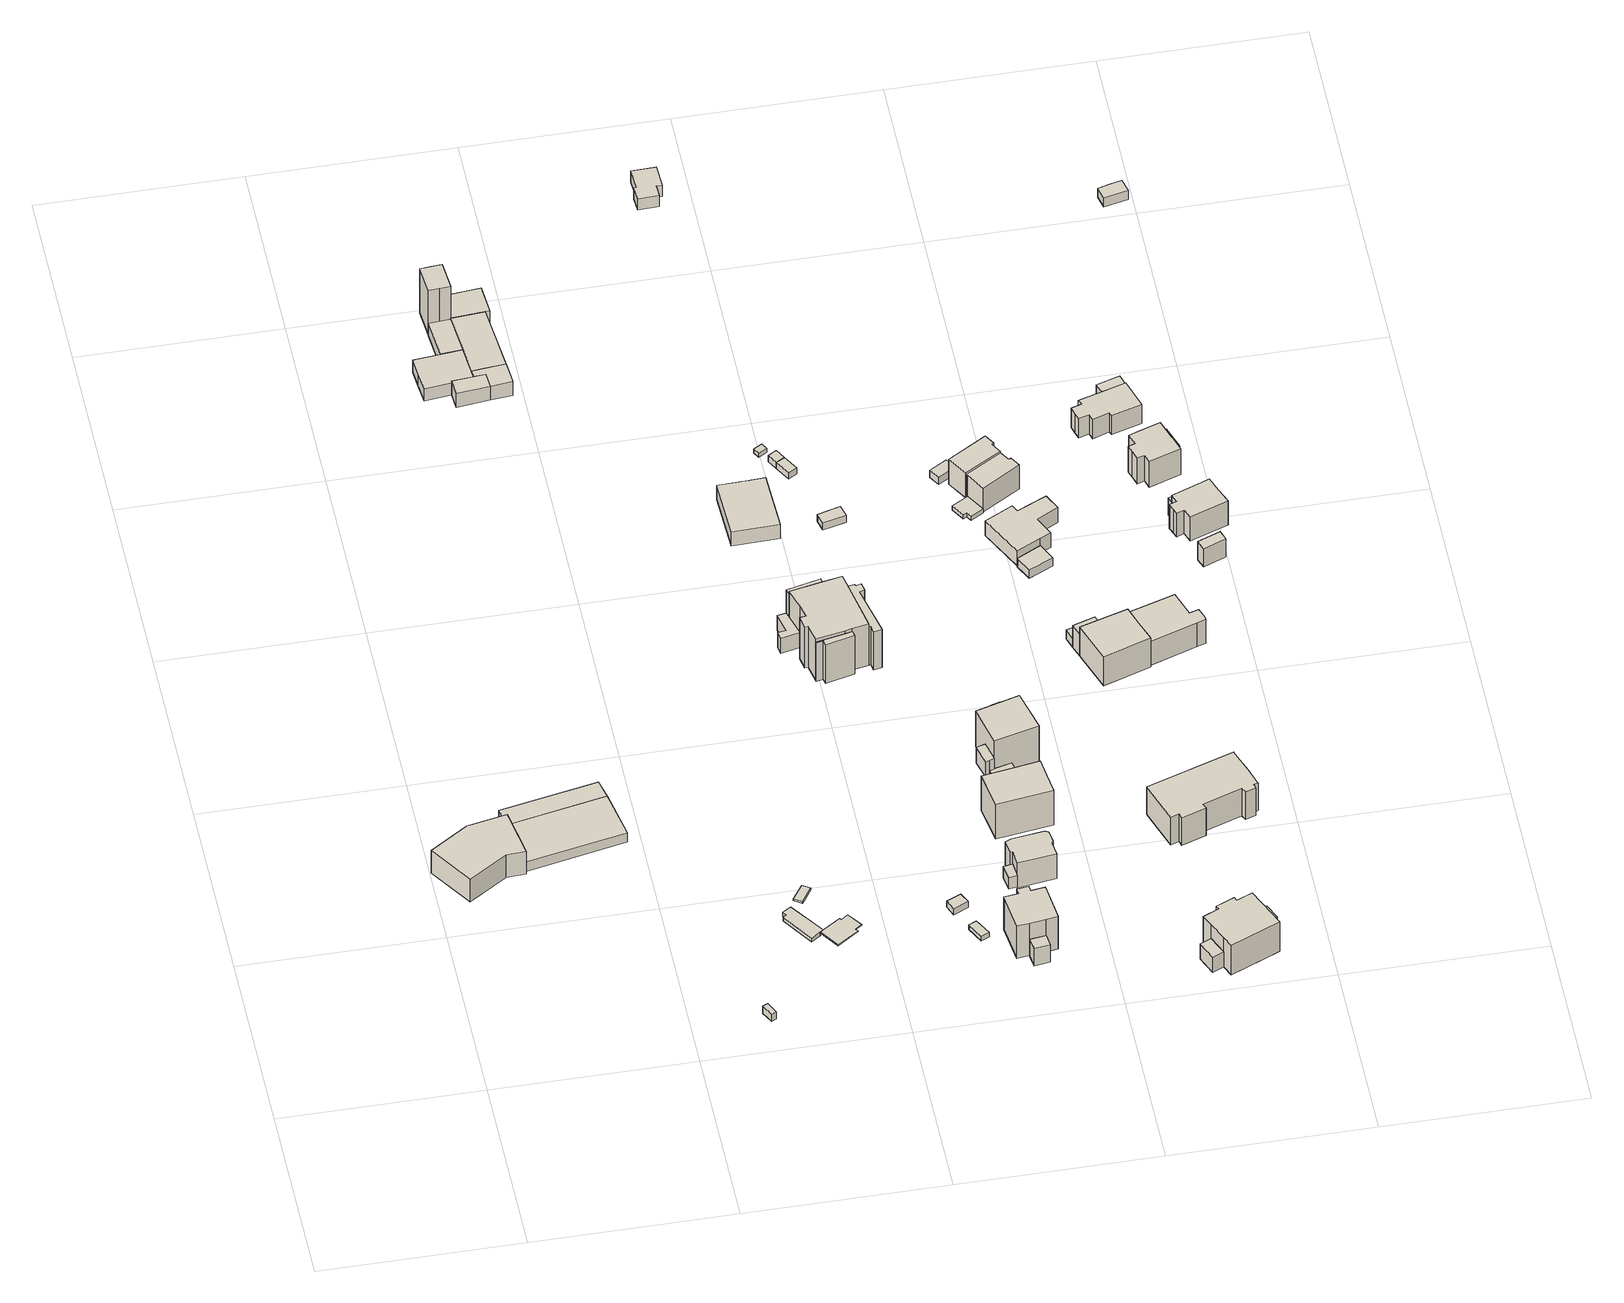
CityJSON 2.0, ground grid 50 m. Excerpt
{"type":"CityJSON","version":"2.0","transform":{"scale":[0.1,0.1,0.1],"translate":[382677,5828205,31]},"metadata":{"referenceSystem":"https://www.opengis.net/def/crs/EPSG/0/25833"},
"CityObjects":{
"building1":{"type":"Building","attributes":{"Gemeindeschluessel":"11000012","BezugspunktDach":"2200","function":"31001_3210","measuredHeight":7.38,"storeysAboveGround":2},"address":[{"country":"Germany","locality":"Berlin","thoroughfareNumber":"68C","thoroughfareName":"Gabrielenstraße"}],"geometry":[{"type":"Solid","lod":"1","boundaries":[[[[0,1,2,3,4,5]],[[6,7,8,9,10,11]],[[6,11,5,4]],[[7,6,4,3]],[[8,7,3,2]],[[9,8,2,1]],[[10,9,1,0]],[[11,10,0,5]]]]}]},
"building2":{"type":"Building","attributes":{"Gemeindeschluessel":"11000012","BezugspunktDach":"2200","function":"31001_3210","measuredHeight":3.07,"storeysAboveGround":1},"address":[{"country":"Germany","locality":"Berlin","thoroughfareNumber":"7A","thoroughfareName":"Campestraße"}],"geometry":[{"type":"Solid","lod":"1","boundaries":[[[[12,13,14,15]],[[16,17,18,19]],[[16,19,15,14]],[[17,16,14,13]],[[18,17,13,12]],[[19,18,12,15]]]]}]},
"building3":{"type":"Building","attributes":{"Gemeindeschluessel":"11000012","BezugspunktDach":"2200","function":"51009_1610","measuredHeight":3.03,"storeysAboveGround":0},"address":[{"country":"Germany","locality":"Berlin"}],"geometry":[{"type":"Solid","lod":"1","boundaries":[[[[15,14,20,21]],[[22,16,19,23]],[[22,23,21,20]],[[16,22,20,14]],[[19,16,14,15]],[[23,19,15,21]]]]}]},
"building4":{"type":"Building","attributes":{"Gemeindeschluessel":"11000012","BezugspunktDach":"2200","function":"51009_1610","measuredHeight":2.44,"storeysAboveGround":0},"address":[{"country":"Germany","locality":"Berlin"}],"geometry":[{"type":"Solid","lod":"1","boundaries":[[[[24,25,26,27]],[[28,29,30,31]],[[28,31,27,26]],[[29,28,26,25]],[[30,29,25,24]],[[31,30,24,27]]]]}]},
"building5":{"type":"Building","attributes":{"Gemeindeschluessel":"11000012","BezugspunktDach":"2200","function":"31001_2000","measuredHeight":1.15,"storeysAboveGround":1},"address":[{"country":"Germany","locality":"Berlin","thoroughfareNumber":"68B (1)","thoroughfareName":"Gabrielenstraße"}],"geometry":[{"type":"Solid","lod":"1","boundaries":[[[[32,33,34,35,36,37,38]],[[39,40,41,42,43,44,45]],[[39,45,38,37]],[[40,39,37,36]],[[41,40,36,35]],[[42,41,35,34]],[[43,42,34,33]],[[44,43,33,32]],[[45,44,32,38]]]]}]},
"building6":{"type":"Building","attributes":{"Gemeindeschluessel":"11000012","BezugspunktDach":"2200","function":"31001_2000","measuredHeight":0.552,"storeysAboveGround":1},"address":[{"country":"Germany","locality":"Berlin","thoroughfareNumber":"68B (2)","thoroughfareName":"Gabrielenstraße"}],"geometry":[{"type":"Solid","lod":"1","boundaries":[[[[46,47,48,49]],[[50,51,52,53]],[[50,53,49,48]],[[51,50,48,47]],[[52,51,47,46]],[[53,52,46,49]]]]}]},
"building7":{"type":"Building","attributes":{"Gemeindeschluessel":"11000012","BezugspunktDach":"2200","function":"31001_2000","measuredHeight":0.292,"storeysAboveGround":1},"address":[{"country":"Germany","locality":"Berlin","thoroughfareNumber":"68B","thoroughfareName":"Gabrielenstraße"}],"geometry":[{"type":"Solid","lod":"1","boundaries":[[[[54,55,56,57,58,59,60,34,33]],[[61,62,63,64,65,66,67,68,69]],[[61,69,33,34]],[[62,61,34,60]],[[63,62,60,59]],[[64,63,59,58]],[[65,64,58,57]],[[66,65,57,56]],[[67,66,56,55]],[[68,67,55,54]],[[69,68,54,33]]]]}]},
"building8":{"type":"Building","attributes":{"Gemeindeschluessel":"11000012","BezugspunktDach":"2200","function":"31001_3210","measuredHeight":5.81,"storeysAboveGround":1},"address":[{"country":"Germany","locality":"Berlin","thoroughfareNumber":"11 (6)","thoroughfareName":"Campestraße"}],"geometry":[{"type":"Solid","lod":"1","boundaries":[[[[70,71,72,73]],[[74,75,76,77]],[[74,77,73,72]],[[75,74,72,71]],[[76,75,71,70]],[[77,76,70,73]]]]}]},
"building9":{"type":"Building","attributes":{"Gemeindeschluessel":"11000012","function":"51009_1610"},"address":[{"country":"Germany","locality":"Berlin"}],"children":["building9-1","building9-2"]},
"building9-1":{"type":"BuildingPart","attributes":{"BezugspunktDach":"2200","measuredHeight":4.54,"storeysAboveGround":0},"parents":["building9"],"geometry":[{"type":"MultiSurface","lod":"1","boundaries":[[[78,79,80,81,82,83,84,85]],[[86,87,88,89,77,90,91,92]],[[86,92,85,84]],[[87,86,84,83]],[[88,87,83,82]],[[88,82,93,94]],[[77,89,81,80]],[[90,77,80,79]],[[91,90,79,78]],[[92,91,78,85]],[[89,94,93,81]]]}]},
"building9-2":{"type":"BuildingPart","attributes":{"BezugspunktDach":"2200","measuredHeight":5.92,"storeysAboveGround":0},"parents":["building9"],"geometry":[{"type":"MultiSurface","lod":"1","boundaries":[[[95,72,71,96,97,98,99]],[[100,101,102,75,74,89,94]],[[100,94,99,98]],[[101,100,98,97]],[[102,101,97,96]],[[75,102,96,71]],[[74,75,71,72]],[[89,74,72,95]],[[93,81,95,99]],[[94,89,81,93]]]}]},
"building10":{"type":"Building","attributes":{"Gemeindeschluessel":"11000012","BezugspunktDach":"2200","function":"51009_1610","measuredHeight":15.45,"storeysAboveGround":0},"address":[{"country":"Germany","locality":"Berlin"}],"geometry":[{"type":"Solid","lod":"1","boundaries":[[[[103,104,105,106,107,108]],[[109,110,111,112,113,114]],[[109,114,108,107]],[[110,109,107,106]],[[111,110,106,105]],[[112,111,105,104]],[[113,112,104,103]],[[114,113,103,108]]]]}]},
"building11":{"type":"Building","attributes":{"Gemeindeschluessel":"11000012","function":"31001_3210"},"address":[{"country":"Germany","locality":"Berlin","thoroughfareNumber":"11 (4)","thoroughfareName":"Campestraße"}],"children":["building11-1","building11-2","building11-3"]},
"building11-1":{"type":"BuildingPart","attributes":{"BezugspunktDach":"2200","measuredHeight":5.46,"storeysAboveGround":1},"parents":["building11"],"geometry":[{"type":"MultiSurface","lod":"1","boundaries":[[[115,116,117,118,119,120,121,122]],[[123,124,125,126,127,128,129,130]],[[125,124,120,119]],[[126,125,119,118]],[[127,126,118,117]],[[128,127,117,116]],[[129,128,116,115]],[[131,132,129,115,122]],[[123,130,122,121]],[[120,124,123,121]],[[130,129,132,131]]]}]},
"building11-2":{"type":"BuildingPart","attributes":{"BezugspunktDach":"2200","measuredHeight":5.58,"storeysAboveGround":1},"parents":["building11"],"geometry":[{"type":"MultiSurface","lod":"1","boundaries":[[[133,134,135,136,137,138]],[[139,140,124,130,141,142]],[[139,142,138,137]],[[140,139,137,136]],[[124,140,136,135]],[[122,121,120,135,134]],[[141,130,134,133]],[[142,141,133,138]],[[130,123,121,122]],[[123,124,120,121]]]}]},
"building11-3":{"type":"BuildingPart","attributes":{"BezugspunktDach":"2200","measuredHeight":4.93,"storeysAboveGround":1},"parents":["building11"],"geometry":[{"type":"MultiSurface","lod":"1","boundaries":[[[143,132,144,145]],[[141,129,146,147]],[[141,147,145,144]],[[141,144,131,130,129]],[[146,129,132,143]],[[147,146,143,145]],[[129,130,131,132]]]}]},
"building12":{"type":"Building","attributes":{"Gemeindeschluessel":"11000012","BezugspunktDach":"2200","function":"31001_2000","measuredHeight":2.08,"storeysAboveGround":1},"address":[{"country":"Germany","locality":"Berlin","thoroughfareNumber":"3 (1)","thoroughfareName":"Campestraße"}],"geometry":[{"type":"Solid","lod":"1","boundaries":[[[[148,149,150,151]],[[152,153,154,155]],[[152,155,151,150]],[[153,152,150,149]],[[154,153,149,148]],[[155,154,148,151]]]]}]},
"building13":{"type":"Building","attributes":{"Gemeindeschluessel":"11000012","BezugspunktDach":"2200","function":"31001_2000","measuredHeight":1.46,"storeysAboveGround":1},"address":[{"country":"Germany","locality":"Berlin","thoroughfareNumber":"1 (1)","thoroughfareName":"Campestraße"}],"geometry":[{"type":"Solid","lod":"1","boundaries":[[[[156,157,158,159]],[[160,161,162,163]],[[160,163,159,158]],[[161,160,158,157]],[[162,161,157,156]],[[163,162,156,159]]]]}]},
"building14":{"type":"Building","attributes":{"Gemeindeschluessel":"11000012","function":"31001_1010"},"address":[{"country":"Germany","locality":"Berlin","thoroughfareNumber":"1","thoroughfareName":"Campestraße"}],"children":["building14-1","building14-2"]},
"building14-1":{"type":"BuildingPart","attributes":{"BezugspunktDach":"2200","measuredHeight":12.39,"storeysAboveGround":2},"parents":["building14"],"geometry":[{"type":"Solid","lod":"1","boundaries":[[[[164,165,166,167,168,169,170,171,172,173]],[[174,175,176,177,178,179,180,181,182,183]],[[174,183,173,172]],[[175,174,172,171]],[[176,175,171,170]],[[177,176,170,169]],[[178,177,169,168]],[[179,178,168,167]],[[180,179,167,166]],[[181,184,185,180,166,165]],[[182,181,165,164]],[[183,182,164,173]],[[180,185,184,181]]]]}]},
"building14-2":{"type":"BuildingPart","attributes":{"BezugspunktDach":"2200","measuredHeight":5.63,"storeysAboveGround":2},"parents":["building14"],"geometry":[{"type":"MultiSurface","lod":"1","boundaries":[[[186,187,185,184]],[[188,189,190,191]],[[188,191,181,180,185]],[[189,188,185,187]],[[190,189,187,186]],[[191,190,186,184]],[[184,185,180,181]]]}]},
"building15":{"type":"Building","attributes":{"Gemeindeschluessel":"11000012","function":"31001_1021"},"address":[{"country":"Germany","locality":"Berlin","thoroughfareNumber":"9","thoroughfareName":"Campestraße"}],"children":["building15-1","building15-2","building15-3","building15-4","building15-5"]},
"building15-1":{"type":"BuildingPart","attributes":{"BezugspunktDach":"2200","measuredHeight":15.38,"storeysAboveGround":3},"parents":["building15"],"geometry":[{"type":"MultiSurface","lod":"1","boundaries":[[[192,193,194,195,196,197,198,199,200,201,202,203,204]],[[205,206,207,208,209,210,211,212,213,214,215,216,217]],[[218,219,204,203]],[[206,205,203,202]],[[207,206,202,201]],[[220,221,207,201,200]],[[209,208,200,199]],[[222,223,209,199,198]],[[224,222,198,197]],[[212,211,197,196]],[[213,212,196,195]],[[214,213,195,194]],[[215,214,194,193]],[[216,215,193,192]],[[225,226,192,204]],[[227,205,217,219,218]],[[208,207,221,220]],[[210,209,223,222]],[[211,210,222,224]],[[217,216,226,225]]]}]},
"building15-2":{"type":"BuildingPart","attributes":{"BezugspunktDach":"2200","measuredHeight":6.98,"storeysAboveGround":3},"parents":["building15"],"geometry":[{"type":"MultiSurface","lod":"1","boundaries":[[[228,226,229,230,231,232]],[[233,234,235,216,236,237]],[[233,237,232,231]],[[234,233,231,230]],[[235,234,230,229]],[[236,216,226,228]],[[237,236,228,232]],[[217,225,226,216]],[[235,229,225,217]]]}]},
"building15-3":{"type":"BuildingPart","attributes":{"BezugspunktDach":"2200","measuredHeight":12.67,"storeysAboveGround":3},"parents":["building15"],"geometry":[{"type":"MultiSurface","lod":"1","boundaries":[[[238,239,240,241,223,224]],[[209,242,243,244,245,211]],[[242,209,223,241]],[[243,242,241,240]],[[244,243,240,239]],[[245,244,239,238]],[[211,245,238,224]],[[210,222,223,209]],[[211,224,222,210]]]}]},
"building15-4":{"type":"BuildingPart","attributes":{"BezugspunktDach":"2200","measuredHeight":12.57,"storeysAboveGround":3},"parents":["building15"],"geometry":[{"type":"Solid","lod":"1","boundaries":[[[[220,246,247,248,249,250,251,252,253,221]],[[254,255,256,257,258,259,260,261,208,207]],[[254,207,221,253]],[[255,254,253,252]],[[256,255,252,251]],[[257,256,251,250]],[[258,257,250,249]],[[259,258,249,248]],[[260,259,248,247]],[[261,260,247,246]],[[208,261,246,220]],[[208,220,221,207]]]]}]},
"building15-5":{"type":"BuildingPart","attributes":{"BezugspunktDach":"2200","measuredHeight":12.67,"storeysAboveGround":3},"parents":["building15"],"geometry":[{"type":"MultiSurface","lod":"1","boundaries":[[[219,218,262,263]],[[264,205,217,235]],[[264,235,263,262]],[[205,264,262,218]],[[229,225,217,219,263]],[[205,218,219,217]],[[235,217,225,229]]]}]},
"building16":{"type":"Building","attributes":{"Gemeindeschluessel":"11000012","BezugspunktDach":"2200","function":"51009_1610","measuredHeight":3.69,"storeysAboveGround":0},"address":[{"country":"Germany","locality":"Berlin"}],"geometry":[{"type":"Solid","lod":"1","boundaries":[[[[265,266,267,268,269]],[[270,271,272,273,274]],[[270,274,269,268]],[[271,270,268,267]],[[272,271,267,266]],[[273,272,266,265]],[[274,273,265,269]]]]}]},
"building17":{"type":"Building","attributes":{"Gemeindeschluessel":"11000012","BezugspunktDach":"2200","function":"31001_1010","measuredHeight":5.81,"storeysAboveGround":1},"address":[{"country":"Germany","locality":"Berlin","thoroughfareNumber":"11","thoroughfareName":"Campestraße"}],"geometry":[{"type":"Solid","lod":"1","boundaries":[[[[275,276,277,278,279,280]],[[281,282,283,284,285,286]],[[281,286,280,279]],[[282,281,279,278]],[[283,282,278,277]],[[284,283,277,276]],[[285,284,276,275]],[[286,285,275,280]]]]}]},
"building18":{"type":"Building","attributes":{"Gemeindeschluessel":"11000012","BezugspunktDach":"2200","function":"51009_1610","measuredHeight":1.66,"storeysAboveGround":0},"address":[{"country":"Germany","locality":"Berlin"}],"geometry":[{"type":"Solid","lod":"1","boundaries":[[[[287,288,289,290]],[[291,292,293,294]],[[291,294,290,289]],[[292,291,289,288]],[[293,292,288,287]],[[294,293,287,290]]]]}]},
"building19":{"type":"Building","attributes":{"Gemeindeschluessel":"11000012","BezugspunktDach":"2200","function":"31001_1010","measuredHeight":8.18,"storeysAboveGround":2},"address":[{"country":"Germany","locality":"Berlin","thoroughfareNumber":"3","thoroughfareName":"Campestraße"}],"geometry":[{"type":"Solid","lod":"1","boundaries":[[[[295,296,297,298,299,300,301,302,303,304]],[[305,306,307,308,309,310,311,312,313,314]],[[305,314,304,303]],[[306,305,303,302]],[[307,306,302,301]],[[308,307,301,300]],[[309,308,300,299]],[[310,309,299,298]],[[311,310,298,297]],[[312,311,297,296]],[[313,312,296,295]],[[314,313,295,304]]]]}]},
"building20":{"type":"Building","attributes":{"Gemeindeschluessel":"11000012","BezugspunktDach":"2200","function":"31001_1010","measuredHeight":13.68,"storeysAboveGround":2},"address":[{"country":"Germany","locality":"Berlin","thoroughfareNumber":"5","thoroughfareName":"Campestraße"}],"geometry":[{"type":"Solid","lod":"1","boundaries":[[[[315,316,317,318,319]],[[320,321,322,323,324]],[[320,324,319,318]],[[321,320,318,317]],[[322,321,317,316]],[[323,322,316,315]],[[324,323,315,319]]]]}]},
"building21":{"type":"Building","attributes":{"Gemeindeschluessel":"11000012","BezugspunktDach":"2200","function":"31001_1010","measuredHeight":6.8,"storeysAboveGround":1},"address":[{"country":"Germany","locality":"Berlin","thoroughfareNumber":"7 (2)","thoroughfareName":"Campestraße"}],"geometry":[{"type":"Solid","lod":"1","boundaries":[[[[325,326,327,328,329]],[[330,331,332,333,334]],[[330,334,329,328]],[[331,330,328,327]],[[332,331,327,326]],[[333,332,326,325]],[[334,333,325,329]]]]}]},
"building22":{"type":"Building","attributes":{"Gemeindeschluessel":"11000012","BezugspunktDach":"2200","function":"31001_2723","measuredHeight":1.26,"storeysAboveGround":1},"address":[{"country":"Germany","locality":"Berlin","thoroughfareNumber":"11 (3)","thoroughfareName":"Campestraße"}],"geometry":[{"type":"Solid","lod":"1","boundaries":[[[[335,336,337,338]],[[339,340,341,342]],[[339,342,338,337]],[[340,339,337,336]],[[341,340,336,335]],[[342,341,335,338]]]]}]},
"building23":{"type":"Building","attributes":{"Gemeindeschluessel":"11000012","BezugspunktDach":"2200","function":"31001_2723","measuredHeight":2.02,"storeysAboveGround":1},"address":[{"country":"Germany","locality":"Berlin","thoroughfareNumber":"11 (2)","thoroughfareName":"Campestraße"}],"geometry":[{"type":"Solid","lod":"1","boundaries":[[[[343,344,345,346]],[[347,348,349,350]],[[347,350,346,345]],[[348,347,345,344]],[[349,348,344,343]],[[350,349,343,346]]]]}]},
"building24":{"type":"Building","attributes":{"Gemeindeschluessel":"11000012","BezugspunktDach":"2200","function":"31001_1010","measuredHeight":2.36,"storeysAboveGround":1},"address":[{"country":"Germany","locality":"Berlin","thoroughfareNumber":"7 (1)","thoroughfareName":"Campestraße"}],"geometry":[{"type":"Solid","lod":"1","boundaries":[[[[351,352,353,354,355]],[[356,357,358,359,360]],[[356,360,355,354]],[[357,356,354,353]],[[358,357,353,352]],[[359,358,352,351]],[[360,359,351,355]]]]}]},
"building25":{"type":"Building","attributes":{"Gemeindeschluessel":"11000012","BezugspunktDach":"2200","function":"51009_1610","measuredHeight":2.01,"storeysAboveGround":0},"address":[{"country":"Germany","locality":"Berlin"}],"geometry":[{"type":"Solid","lod":"1","boundaries":[[[[361,362,344,343]],[[348,363,364,349]],[[348,349,343,344]],[[363,348,344,362]],[[364,363,362,361]],[[349,364,361,343]]]]}]},
"building26":{"type":"Building","attributes":{"Gemeindeschluessel":"11000012","BezugspunktDach":"2200","function":"31001_2463","measuredHeight":2.36,"storeysAboveGround":1},"address":[{"country":"Germany","locality":"Berlin","thoroughfareNumber":"11 (1)","thoroughfareName":"Campestraße"}],"geometry":[{"type":"Solid","lod":"1","boundaries":[[[[365,366,367,368]],[[369,370,371,372]],[[369,372,368,367]],[[370,369,367,366]],[[371,370,366,365]],[[372,371,365,368]]]]}]},
"building27":{"type":"Building","attributes":{"Gemeindeschluessel":"11000012","BezugspunktDach":"2200","function":"31001_1010","measuredHeight":14.46,"storeysAboveGround":3},"address":[{"country":"Germany","locality":"Berlin","thoroughfareNumber":"7","thoroughfareName":"Campestraße"}],"geometry":[{"type":"Solid","lod":"1","boundaries":[[[[373,374,375,376,377,378]],[[379,380,381,382,383,384]],[[379,384,378,377]],[[380,379,377,376]],[[381,380,376,375]],[[382,381,375,374]],[[383,382,374,373]],[[384,383,373,378]]]]}]},
"building28":{"type":"Building","attributes":{"Gemeindeschluessel":"11000012","BezugspunktDach":"2200","function":"51009_1610","measuredHeight":8.74,"storeysAboveGround":0},"address":[{"country":"Germany","locality":"Berlin"}],"geometry":[{"type":"Solid","lod":"1","boundaries":[[[[385,386,387,388]],[[389,390,391,392]],[[389,392,388,387]],[[390,389,387,386]],[[391,390,386,385]],[[392,391,385,388]]]]}]},
"building29":{"type":"Building","attributes":{"Gemeindeschluessel":"11000012","BezugspunktDach":"2200","function":"31001_2723","measuredHeight":3.75,"storeysAboveGround":1},"address":[{"country":"Germany","locality":"Berlin","thoroughfareNumber":"11 (5)","thoroughfareName":"Campestraße"}],"geometry":[{"type":"Solid","lod":"1","boundaries":[[[[393,394,395,396,397,398,399,400]],[[401,402,403,404,405,406,407,408]],[[401,408,400,399]],[[402,401,399,398]],[[403,402,398,397]],[[404,403,397,396]],[[405,404,396,395]],[[406,405,395,394]],[[407,406,394,393]],[[408,407,393,400]]]]}]},
"building30":{"type":"Building","attributes":{"Gemeindeschluessel":"11000012","function":"31001_1010"},"address":[{"country":"Germany","locality":"Berlin","thoroughfareNumber":"66","thoroughfareName":"Gabrielenstraße"}],"children":["building30-1","building30-2","building30-3"]},
"building30-1":{"type":"BuildingPart","attributes":{"BezugspunktDach":"2200","measuredHeight":12.39,"storeysAboveGround":2},"parents":["building30"],"geometry":[{"type":"MultiSurface","lod":"1","boundaries":[[[409,410,411,412,413,414,415,416,417,418,419,420]],[[421,422,423,424,425,426,427,428,429,430,431,432]],[[421,432,420,419]],[[422,421,419,418]],[[423,422,418,417]],[[424,423,417,416]],[[425,424,416,415]],[[426,425,415,414]],[[433,434,414,413]],[[428,427,413,412]],[[429,428,412,411]],[[430,429,411,410]],[[431,430,410,409],[430,431,435,436]],[[432,431,409,420]],[[427,426,434,433]],[[435,431,430,436]]]}]},
"building30-2":{"type":"BuildingPart","attributes":{"BezugspunktDach":"2200","measuredHeight":7.4,"storeysAboveGround":2},"parents":["building30"],"geometry":[{"type":"Solid","lod":"1","boundaries":[[[[433,437,438,434]],[[439,440,427,426]],[[439,426,434,438]],[[440,439,438,437]],[[427,440,437,433]],[[427,433,434,426]]]]}]},
"building30-3":{"type":"BuildingPart","attributes":{"BezugspunktDach":"2200","measuredHeight":4.94,"storeysAboveGround":2},"parents":["building30"],"geometry":[{"type":"Solid","lod":"1","boundaries":[[[[441,436,435,442]],[[431,430,443,444]],[[431,444,442,435]],[[443,430,436,441]],[[444,443,441,442]],[[430,431,435,436]]]]}]},
"building31":{"type":"Building","attributes":{"Gemeindeschluessel":"11000012","BezugspunktDach":"2200","function":"31001_2463","measuredHeight":2.29,"storeysAboveGround":1},"address":[{"country":"Germany","locality":"Berlin","thoroughfareNumber":"14 (1)","thoroughfareName":"Campestraße"}],"geometry":[{"type":"Solid","lod":"1","boundaries":[[[[445,446,447,448]],[[449,450,451,452]],[[449,452,448,447]],[[450,449,447,446]],[[451,450,446,445]],[[452,451,445,448]]]]}]},
"building32":{"type":"Building","attributes":{"Gemeindeschluessel":"11000012","BezugspunktDach":"2200","function":"31001_2463","measuredHeight":1.26,"storeysAboveGround":1},"address":[{"country":"Germany","locality":"Berlin","thoroughfareNumber":"12 (1)","thoroughfareName":"Campestraße"}],"geometry":[{"type":"Solid","lod":"1","boundaries":[[[[453,454,455,456,457,458]],[[459,460,461,462,463,464]],[[459,464,458,457]],[[460,459,457,456]],[[461,460,456,455]],[[462,461,455,454]],[[463,462,454,453]],[[464,463,453,458]]]]}]},
"building33":{"type":"Building","attributes":{"Gemeindeschluessel":"11000012","BezugspunktDach":"2200","function":"31001_1010","measuredHeight":12.58,"storeysAboveGround":2},"address":[{"country":"Germany","locality":"Berlin","thoroughfareNumber":"2","thoroughfareName":"Holwedestraße"}],"geometry":[{"type":"Solid","lod":"1","boundaries":[[[[465,466,467,468,469,470,471,472,473,474,475,476,477,478,479]],[[480,481,482,483,484,485,486,487,488,489,490,491,492,493,494]],[[480,494,479,478]],[[481,480,478,477]],[[482,481,477,476]],[[483,482,476,475]],[[484,483,475,474]],[[485,484,474,473]],[[486,485,473,472]],[[487,486,472,471]],[[488,487,471,470]],[[489,488,470,469]],[[490,489,469,468]],[[491,490,468,467]],[[492,491,467,466]],[[493,492,466,465]],[[494,493,465,479]]]]}]},
"building34":{"type":"Building","attributes":{"Gemeindeschluessel":"11000012","BezugspunktDach":"2200","function":"31001_2463","measuredHeight":3.38,"storeysAboveGround":1},"address":[{"country":"Germany","locality":"Berlin","thoroughfareNumber":"1 (1)","thoroughfareName":"Holwedestraße"}],"geometry":[{"type":"Solid","lod":"1","boundaries":[[[[495,496,497,498,499,500]],[[501,502,503,504,505,506]],[[501,506,500,499]],[[502,501,499,498]],[[503,502,498,497]],[[504,503,497,496]],[[505,504,496,495]],[[506,505,495,500]]]]}]},
"building35":{"type":"Building","attributes":{"Gemeindeschluessel":"11000012","BezugspunktDach":"2200","function":"31001_2463","measuredHeight":3.38,"storeysAboveGround":1},"address":[{"country":"Germany","locality":"Berlin","thoroughfareNumber":"10 (1)","thoroughfareName":"Campestraße"}],"geometry":[{"type":"Solid","lod":"1","boundaries":[[[[507,508,509,510]],[[511,512,513,514]],[[511,514,510,509]],[[512,511,509,508]],[[513,512,508,507]],[[514,513,507,510]]]]}]},
"building36":{"type":"Building","attributes":{"Gemeindeschluessel":"11000012","BezugspunktDach":"2200","function":"31001_1010","measuredHeight":11.36,"storeysAboveGround":1},"address":[{"country":"Germany","locality":"Berlin","thoroughfareNumber":"14","thoroughfareName":"Campestraße"}],"geometry":[{"type":"Solid","lod":"1","boundaries":[[[[515,516,517,518,519,520]],[[521,522,523,524,525,526]],[[521,526,520,519]],[[522,521,519,518]],[[523,522,518,517]],[[524,523,517,516]],[[525,524,516,515]],[[526,525,515,520]]]]}]},
"building37":{"type":"Building","attributes":{"Gemeindeschluessel":"11000012","BezugspunktDach":"2200","function":"31001_1010","measuredHeight":4.91,"storeysAboveGround":1},"address":[{"country":"Germany","locality":"Berlin","thoroughfareNumber":"10","thoroughfareName":"Campestraße"}],"geometry":[{"type":"Solid","lod":"1","boundaries":[[[[527,528,529,530,531,532,533,534,535]],[[536,537,538,539,540,541,542,543,544]],[[536,544,535,534]],[[537,536,534,533]],[[538,537,533,532]],[[539,538,532,531]],[[540,539,531,530]],[[541,540,530,529]],[[542,541,529,528]],[[543,542,528,527]],[[544,543,527,535]]]]}]},
"building38":{"type":"Building","attributes":{"Gemeindeschluessel":"11000012","BezugspunktDach":"2200","function":"31001_1010","measuredHeight":10.95,"storeysAboveGround":1},"address":[{"country":"Germany","locality":"Berlin","thoroughfareNumber":"12","thoroughfareName":"Campestraße"}],"geometry":[{"type":"Solid","lod":"1","boundaries":[[[[545,546,547,548,549,550,551]],[[524,552,553,554,555,556,525]],[[524,525,551,550]],[[552,524,550,549]],[[553,552,549,548]],[[554,553,548,547]],[[555,554,547,546]],[[556,555,546,545]],[[525,556,545,551]]]]}]},
"building39":{"type":"Building","attributes":{"Gemeindeschluessel":"11000012","function":"31001_1010"},"address":[{"country":"Germany","locality":"Berlin","thoroughfareNumber":"1","thoroughfareName":"Holwedestraße"}],"children":["building39-1","building39-2"]},
"building39-1":{"type":"BuildingPart","attributes":{"BezugspunktDach":"2200","measuredHeight":11.96,"storeysAboveGround":2},"parents":["building39"],"geometry":[{"type":"MultiSurface","lod":"1","boundaries":[[[557,558,559,560,561]],[[562,563,564,565,566]],[[562,567,568,569,566,561,560]],[[563,562,560,559]],[[564,563,559,558]],[[565,564,558,557]],[[566,565,557,561]],[[566,569,568,567]]]}]},
"building39-2":{"type":"BuildingPart","attributes":{"BezugspunktDach":"2200","measuredHeight":7.35,"storeysAboveGround":2},"parents":["building39"],"geometry":[{"type":"Solid","lod":"1","boundaries":[[[[569,568,570,571]],[[572,567,566,573]],[[572,573,571,570]],[[567,572,570,568]],[[573,566,569,571]],[[568,569,566,567]]]]}]},
"building40":{"type":"Building","attributes":{"Gemeindeschluessel":"11000012","BezugspunktDach":"2200","function":"31001_1010","measuredHeight":11.41,"storeysAboveGround":2},"address":[{"country":"Germany","locality":"Berlin","thoroughfareNumber":"3","thoroughfareName":"Holwedestraße"}],"geometry":[{"type":"Solid","lod":"1","boundaries":[[[[574,575,576,577,578,579,580,581,582]],[[583,584,585,586,587,588,589,590,591]],[[583,591,582,581]],[[584,583,581,580]],[[585,584,580,579]],[[586,585,579,578]],[[587,586,578,577]],[[588,587,577,576]],[[589,588,576,575]],[[590,589,575,574]],[[591,590,574,582]]]]}]},
"building41":{"type":"Building","attributes":{"Gemeindeschluessel":"11000012","BezugspunktDach":"2200","function":"31001_1010","measuredHeight":9.63,"storeysAboveGround":1},"address":[{"country":"Germany","locality":"Berlin","thoroughfareNumber":"11","thoroughfareName":"Schickstraße"}],"geometry":[{"type":"Solid","lod":"1","boundaries":[[[[592,593,594,595,596,597,598,599,600,601,602,603,604]],[[605,606,607,608,609,610,611,612,613,614,615,616,617]],[[605,617,604,603]],[[606,605,603,602]],[[607,606,602,601]],[[608,607,601,600]],[[609,608,600,599]],[[610,609,599,598]],[[611,610,598,597]],[[612,611,597,596]],[[613,612,596,595]],[[614,613,595,594]],[[615,614,594,593]],[[616,615,593,592]],[[617,616,592,604]]]]}]},
"building42":{"type":"Building","attributes":{"Gemeindeschluessel":"11000012","BezugspunktDach":"2200","function":"31001_2463","measuredHeight":6.02,"storeysAboveGround":1},"address":[{"country":"Germany","locality":"Berlin","thoroughfareNumber":"5 (1)","thoroughfareName":"Schickstraße"}],"geometry":[{"type":"Solid","lod":"1","boundaries":[[[[618,619,620,621]],[[622,623,624,625]],[[622,625,621,620]],[[623,622,620,619]],[[624,623,619,618]],[[625,624,618,621]]]]}]},
"building43":{"type":"Building","attributes":{"Gemeindeschluessel":"11000012","function":"31001_1010"},"address":[{"country":"Germany","locality":"Berlin","thoroughfareNumber":"9","thoroughfareName":"Schickstraße"}],"children":["building43-1","building43-2"]},
"building43-1":{"type":"BuildingPart","attributes":{"BezugspunktDach":"2200","measuredHeight":11.57,"storeysAboveGround":2},"parents":["building43"],"geometry":[{"type":"MultiSurface","lod":"1","boundaries":[[[626,627,628,629,630,631,632,633,634,635,636,637]],[[638,639,640,641,642,643,644,645,646,647,648,649]],[[638,649,637,636]],[[639,638,636,635]],[[640,639,635,634]],[[641,640,634,633]],[[650,651,633,632]],[[652,650,642,632,631]],[[644,643,631,630]],[[645,644,630,629]],[[646,645,629,628]],[[647,646,628,627]],[[648,647,627,626]],[[649,648,626,637]],[[642,641,651,650]],[[643,642,650,652]]]}]},
"building43-2":{"type":"BuildingPart","attributes":{"BezugspunktDach":"2200","measuredHeight":5.38,"storeysAboveGround":2},"parents":["building43"],"geometry":[{"type":"MultiSurface","lod":"1","boundaries":[[[652,653,654,655,651]],[[656,657,658,643,641]],[[656,641,651,655]],[[657,656,655,654]],[[658,657,654,653]],[[643,658,653,652]],[[641,642,650,651]],[[643,652,650,642]]]}]},
"building44":{"type":"Building","attributes":{"Gemeindeschluessel":"11000012","function":"31001_1010"},"address":[{"country":"Germany","locality":"Berlin","thoroughfareNumber":"7","thoroughfareName":"Schickstraße"}],"children":["building44-1","building44-2"]},
"building44-1":{"type":"BuildingPart","attributes":{"BezugspunktDach":"2200","measuredHeight":10.1,"storeysAboveGround":1},"parents":["building44"],"geometry":[{"type":"MultiSurface","lod":"1","boundaries":[[[659,660,661,662,663,664,665,666,667,668,669]],[[670,671,672,673,674,675,676,677,678,679,680]],[[670,680,669,668]],[[671,670,668,667]],[[681,682,671,667,666]],[[673,672,666,665]],[[674,673,665,664]],[[675,674,664,663]],[[676,675,663,662]],[[677,676,662,661]],[[678,677,661,660]],[[679,678,660,659]],[[680,679,659,669]],[[672,671,682,681]]]}]},
"building44-2":{"type":"BuildingPart","attributes":{"BezugspunktDach":"2200","measuredHeight":5.68,"storeysAboveGround":1},"parents":["building44"],"geometry":[{"type":"Solid","lod":"1","boundaries":[[[[682,681,683,684]],[[685,672,671,686]],[[685,686,684,683]],[[672,685,683,681]],[[686,671,682,684]],[[671,672,681,682]]]]}]},
"building45":{"type":"Building","attributes":{"Gemeindeschluessel":"11000012","BezugspunktDach":"2200","function":"31001_2463","measuredHeight":6.64,"storeysAboveGround":1},"address":[{"country":"Germany","locality":"Berlin","thoroughfareNumber":"11 (1)","thoroughfareName":"Schickstraße"}],"geometry":[{"type":"Solid","lod":"1","boundaries":[[[[687,688,689,690]],[[691,608,607,692]],[[691,692,690,689]],[[608,691,689,688]],[[607,608,688,687]],[[692,607,687,690]]]]}]},
"building46":{"type":"Building","attributes":{"Gemeindeschluessel":"11000012","BezugspunktDach":"2200","function":"31001_2463","measuredHeight":2.73,"storeysAboveGround":1},"address":[{"country":"Germany","locality":"Berlin","thoroughfareNumber":"9 (1)","thoroughfareName":"Schickstraße"}],"geometry":[{"type":"Solid","lod":"1","boundaries":[[[[693,694,695,696]],[[697,698,699,700]],[[697,700,696,695]],[[698,697,695,694]],[[699,698,694,693]],[[700,699,693,696]]]]}]},
"building47":{"type":"Building","attributes":{"Gemeindeschluessel":"11000012","BezugspunktDach":"2200","function":"31001_2463","measuredHeight":3.22,"storeysAboveGround":1},"address":[{"country":"Germany","locality":"Berlin","thoroughfareNumber":"14 (1)","thoroughfareName":"Schickstraße"}],"geometry":[{"type":"Solid","lod":"1","boundaries":[[[[701,702,703,704,705]],[[706,707,708,709,710]],[[706,710,705,704]],[[707,706,704,703]],[[708,707,703,702]],[[709,708,702,701]],[[710,709,701,705]]]]}]}
},
"vertices":[
[74,604,83],[171,666,83],[218,668,83],[197,794,83],[99,775,83],[3,712,83],[99,775,9],[197,794,9],[218,668,9],[171,666,9],[74,604,9],[3,712,9],
[218,668,49],[465,717,49],[441,842,49],[197,794,49],[441,842,18],[465,717,18],[218,668,18],[197,794,18],
[430,890,49],[187,843,49],[430,890,18],[187,843,18],
[681,67,62],[693,73,62],[679,103,62],[666,97,62],[679,103,38],[693,73,38],[681,67,38],[666,97,38],
[821,311,41],[844,327,41],[853,333,41],[792,419,41],[771,406,41],[778,396,41],[769,390,41],[778,396,29],[771,406,29],[792,419,29],[853,333,29],[844,327,29],[821,311,29],[769,390,29],
[824,434,38],[850,474,38],[831,486,38],[804,447,38],[831,486,32],[850,474,32],[824,434,32],[804,447,32],
[877,278,41],[931,315,41],[926,321,41],[943,333,41],[917,370,41],[899,357,41],[897,362,41],[853,333,38],[897,362,38],[899,357,38],[917,370,38],[943,333,38],[926,321,38],[931,315,38],[877,278,38],[844,327,38],
[333,2143,91],[415,2151,91],[412,2191,91],[330,2184,91],[412,2191,45],[415,2151,45],[333,2143,45],[330,2184,45],
[260,2225,85],[264,2177,85],[330,2184,85],[383,2189,85],[379,2236,85],[375,2284,85],[321,2279,85],[256,2273,85],[321,2279,45],[375,2284,45],[379,2236,45],[383,2189,45],[264,2177,45],[260,2225,45],[256,2273,45],[382,2207,85],[382,2207,45],
[383,2189,91],[469,2156,91],[464,2215,91],[410,2210,91],[382,2207,91],[410,2210,45],[464,2215,45],[469,2156,45],
[313,2382,194],[340,2384,194],[366,2386,194],[360,2459,194],[333,2457,194],[307,2455,194],[333,2457,48],[360,2459,48],[366,2386,48],[340,2384,48],[313,2382,48],[307,2455,48],
[375,2284,89],[382,2207,89],[410,2210,89],[423,2211,89],[464,2215,89],[449,2391,89],[408,2388,89],[366,2385,89],[408,2388,46],[449,2391,46],[464,2215,46],[423,2211,46],[410,2210,46],[382,2207,46],[375,2284,46],[366,2385,46],[366,2385,87],[375,2284,87],
[366,2386,90],[366,2385,90],[449,2391,90],[459,2391,90],[453,2467,90],[360,2459,90],[453,2467,46],[459,2391,46],[366,2386,46],[360,2459,46],
[321,2279,87],[366,2386,87],[313,2382,87],[321,2279,46],[313,2382,46],
[1156,318,67],[1194,335,67],[1181,362,67],[1145,346,67],[1181,362,47],[1194,335,47],[1156,318,47],[1145,346,47],
[1203,223,63],[1224,232,63],[1201,274,63],[1182,265,63],[1201,274,48],[1224,232,48],[1203,223,48],[1182,265,48],
[1275,160,147],[1306,163,147],[1345,168,147],[1374,173,147],[1363,271,147],[1328,266,147],[1326,281,147],[1297,277,147],[1299,262,147],[1263,258,147],[1299,262,40],[1297,277,40],[1326,281,40],[1328,266,40],[1363,271,40],[1374,173,40],[1345,168,40],[1306,163,40],[1275,160,40],[1263,258,40],[1306,163,95],[1345,168,95],
[1310,131,95],[1349,136,95],[1345,168,38],[1349,136,38],[1310,131,38],[1306,163,38],
[969,1235,180],[977,1202,180],[962,1199,180],[968,1168,180],[976,1168,180],[985,1124,180],[1057,1138,180],[1074,1142,180],[1114,1149,180],[1088,1287,180],[1083,1312,180],[1037,1303,180],[954,1287,180],[1037,1303,44],[1083,1312,44],[1088,1287,44],[1114,1149,44],[1074,1142,44],[1057,1138,44],[985,1124,44],[976,1168,44],[968,1168,44],[962,1199,44],[977,1202,44],[969,1235,44],[954,1287,44],[1037,1303,171],[954,1287,171],[1114,1149,170],[1088,1287,170],[1057,1138,171],[1074,1142,171],[985,1124,171],[954,1287,94],[969,1235,94],[1037,1303,60],
[922,1224,94],[949,1302,94],[928,1298,94],[939,1247,94],[918,1244,94],[939,1247,44],[928,1298,44],[949,1302,44],[922,1224,44],[918,1244,44],
[985,1121,171],[1002,1124,171],[1006,1110,171],[1077,1127,171],[1077,1127,44],[1006,1110,44],[1002,1124,44],[985,1121,44],
[1119,1150,170],[1123,1132,170],[1143,1136,170],[1114,1265,170],[1127,1269,170],[1123,1290,170],[1109,1286,170],[1108,1291,170],[1108,1291,44],[1109,1286,44],[1123,1290,44],[1127,1269,44],[1114,1265,44],[1143,1136,44],[1123,1132,44],[1119,1150,44],
[1034,1322,171],[949,1302,171],[1034,1322,44],
[1296,373,88],[1317,376,88],[1313,415,88],[1307,414,88],[1290,411,88],[1307,414,51],[1313,415,51],[1317,376,51],[1296,373,51],[1290,411,51],
[874,1585,92],[989,1588,92],[984,1742,92],[937,1740,92],[928,1740,92],[869,1739,92],[928,1740,45],[937,1740,45],[984,1742,45],[989,1588,45],[874,1585,45],[869,1739,45],
[913,1740,65],[937,1740,65],[936,1753,65],[913,1752,65],[936,1753,48],[937,1740,48],[913,1740,48],[913,1752,48],
[1307,414,130],[1313,415,130],[1317,376,130],[1412,388,130],[1407,425,130],[1411,429,130],[1407,460,130],[1398,465,130],[1317,455,130],[1302,448,130],[1317,455,48],[1398,465,48],[1407,460,48],[1411,429,48],[1407,425,48],[1412,388,48],[1317,376,48],[1313,415,48],[1307,414,48],[1302,448,48],
[1299,548,153],[1439,568,153],[1432,618,153],[1426,667,153],[1283,645,153],[1426,667,39],[1432,618,39],[1439,568,39],[1299,548,39],[1283,645,39],
[1312,744,95],[1322,747,95],[1334,750,95],[1322,800,95],[1299,794,95],[1322,800,44],[1334,750,44],[1322,747,44],[1312,744,44],[1299,794,44],
[988,1850,63],[1010,1862,63],[1001,1878,63],[980,1866,63],[1001,1878,50],[1010,1862,50],[988,1850,50],[980,1866,50],
[1021,1807,70],[1043,1819,70],[1029,1845,70],[1007,1832,70],[1029,1845,50],[1043,1819,50],[1021,1807,50],[1007,1832,50],
[1330,710,62],[1385,725,62],[1377,761,62],[1334,750,62],[1322,747,62],[1334,750,38],[1377,761,38],[1385,725,38],[1330,710,38],[1322,747,38],
[1043,1768,70],[1065,1781,70],[1065,1781,50],[1043,1768,50],
[1091,1597,68],[1149,1611,68],[1141,1642,68],[1084,1626,68],[1141,1642,45],[1149,1611,45],[1091,1597,45],[1084,1626,45],
[1334,750,154],[1444,778,154],[1418,883,154],[1365,868,154],[1354,865,154],[1309,852,154],[1354,865,37],[1365,868,37],[1418,883,37],[1444,778,37],[1334,750,37],[1309,852,37],
[1354,865,133],[1378,872,133],[1373,891,133],[1349,884,133],[1373,891,46],[1378,872,46],[1354,865,46],[1349,884,46],
[862,2685,88],[913,2686,88],[912,2717,88],[926,2717,88],[924,2777,88],[863,2776,88],[867,2720,88],[860,2721,88],[867,2720,51],[863,2776,51],[924,2777,51],[926,2717,51],[912,2717,51],[913,2686,51],[862,2685,51],[860,2721,51],
[1717,85,144],[1738,37,144],[1750,9,144],[1874,63,144],[1861,94,144],[1843,135,144],[1829,167,144],[1790,150,144],[1786,160,144],[1739,140,144],[1743,130,144],[1704,113,144],[1743,130,47],[1739,140,47],[1786,160,47],[1790,150,47],[1829,167,47],[1843,135,47],[1861,94,47],[1874,63,47],[1750,9,47],[1738,37,47],[1717,85,47],[1704,113,47],[1861,94,121],[1843,135,121],[1717,85,97],[1738,37,97],
[1876,102,121],[1858,142,121],[1858,142,47],[1876,102,47],
[1709,24,97],[1689,73,97],[1709,24,47],[1689,73,47],
[1380,1686,73],[1425,1713,73],[1408,1739,73],[1364,1713,73],[1408,1739,50],[1425,1713,50],[1380,1686,50],[1364,1713,50],
[1416,1569,60],[1425,1574,60],[1433,1561,60],[1465,1580,60],[1437,1627,60],[1396,1603,60],[1437,1627,47],[1465,1580,47],[1433,1561,47],[1425,1574,47],[1416,1569,47],[1396,1603,47],
[1691,448,136],[1712,456,136],[1716,443,136],[1777,464,136],[1772,476,136],[1870,510,136],[1876,497,136],[1902,506,136],[1899,517,136],[1910,520,136],[1909,523,136],[1895,566,136],[1875,623,136],[1873,629,136],[1655,556,136],[1873,629,45],[1875,623,45],[1895,566,45],[1909,523,45],[1910,520,45],[1899,517,45],[1902,506,45],[1876,497,45],[1870,510,45],[1772,476,45],[1777,464,45],[1716,443,45],[1712,456,45],[1691,448,45],[1655,556,45],
[1588,1119,73],[1616,1128,73],[1643,1137,73],[1633,1167,73],[1605,1157,73],[1578,1148,73],[1605,1157,43],[1633,1167,43],[1643,1137,43],[1616,1128,43],[1588,1119,43],[1578,1148,43],
[1530,1353,75],[1591,1381,75],[1570,1425,75],[1510,1394,75],[1570,1425,47],[1591,1381,47],[1530,1353,47],[1510,1394,47],
[1434,1632,132],[1525,1686,132],[1510,1712,132],[1515,1715,132],[1500,1741,132],[1403,1683,132],[1500,1741,50],[1515,1715,50],[1510,1712,50],[1525,1686,50],[1434,1632,50],[1403,1683,50],
[1510,1394,99],[1570,1425,99],[1597,1438,99],[1574,1486,99],[1628,1515,99],[1608,1556,99],[1534,1522,99],[1525,1540,99],[1455,1504,99],[1525,1540,50],[1534,1522,50],[1608,1556,50],[1628,1515,50],[1574,1486,50],[1597,1438,50],[1570,1425,50],[1510,1394,50],[1455,1504,50],
[1437,1627,128],[1465,1580,128],[1561,1638,128],[1546,1664,128],[1540,1661,128],[1525,1686,128],[1434,1632,128],[1540,1661,50],[1546,1664,50],[1561,1638,50],[1465,1580,50],[1437,1627,50],
[1635,985,138],[1753,1024,138],[1735,1075,138],[1718,1126,138],[1599,1089,138],[1718,1126,42],[1735,1075,42],[1753,1024,42],[1635,985,42],[1599,1089,42],[1654,1107,42],[1654,1107,115],[1599,1089,115],
[1643,1137,115],[1588,1119,115],[1643,1137,42],[1588,1119,42],
[1735,1075,126],[1753,1024,126],[1870,1063,126],[1891,1070,126],[1891,1079,126],[1881,1105,126],[1858,1098,126],[1836,1163,126],[1718,1126,126],[1836,1163,48],[1858,1098,48],[1881,1105,48],[1891,1079,48],[1891,1070,48],[1870,1063,48],[1753,1024,48],[1735,1075,48],[1718,1126,48],
[1721,1789,115],[1726,1773,115],[1752,1780,115],[1757,1764,115],[1799,1778,115],[1803,1769,115],[1877,1791,115],[1864,1833,115],[1854,1866,115],[1796,1848,115],[1735,1830,115],[1741,1817,115],[1715,1809,115],[1741,1817,51],[1735,1830,51],[1796,1848,51],[1854,1866,51],[1864,1833,51],[1877,1791,51],[1803,1769,51],[1799,1778,51],[1757,1764,51],[1752,1780,51],[1726,1773,51],[1721,1789,51],[1715,1809,51],
[1933,1314,107],[1989,1336,107],[1980,1361,107],[1923,1339,107],[1980,1361,47],[1989,1336,47],[1933,1314,47],[1923,1339,47],
[1823,1625,137],[1831,1601,137],[1849,1607,137],[1856,1585,137],[1935,1612,137],[1924,1646,137],[1919,1658,137],[1904,1704,137],[1851,1686,137],[1825,1677,137],[1835,1648,137],[1817,1642,137],[1835,1648,52],[1825,1677,52],[1851,1686,52],[1904,1704,52],[1919,1658,52],[1924,1646,52],[1935,1612,52],[1856,1585,52],[1849,1607,52],[1831,1601,52],[1823,1625,52],[1817,1642,52],[1919,1658,106],[1904,1704,106],[1924,1646,106],
[1940,1651,106],[1920,1710,106],[1913,1708,106],[1913,1708,52],[1920,1710,52],[1940,1651,52],
[1884,1428,131],[1888,1415,131],[1907,1423,131],[1917,1397,131],[2012,1432,131],[1997,1471,131],[1983,1510,131],[1963,1502,131],[1888,1474,131],[1896,1453,131],[1877,1446,131],[1896,1453,52],[1888,1474,52],[1963,1502,52],[1983,1510,52],[1997,1471,52],[2012,1432,52],[1917,1397,52],[1907,1423,52],[1888,1415,52],[1884,1428,52],[1877,1446,52],[1963,1502,109],[1888,1474,109],
[1957,1517,109],[1882,1489,109],[1957,1517,52],[1882,1489,52],
[1796,1848,110],[1854,1866,110],[1845,1895,110],[1787,1877,110],[1845,1895,51],[1787,1877,51],
[1851,1686,80],[1913,1708,80],[1903,1736,80],[1841,1714,80],[1903,1736,53],[1913,1708,53],[1851,1686,53],[1841,1714,53],
[1922,2495,80],[1982,2508,80],[1973,2543,80],[1944,2536,80],[1914,2528,80],[1944,2536,50],[1973,2543,50],[1982,2508,50],[1922,2495,50],[1914,2528,50]
]}
